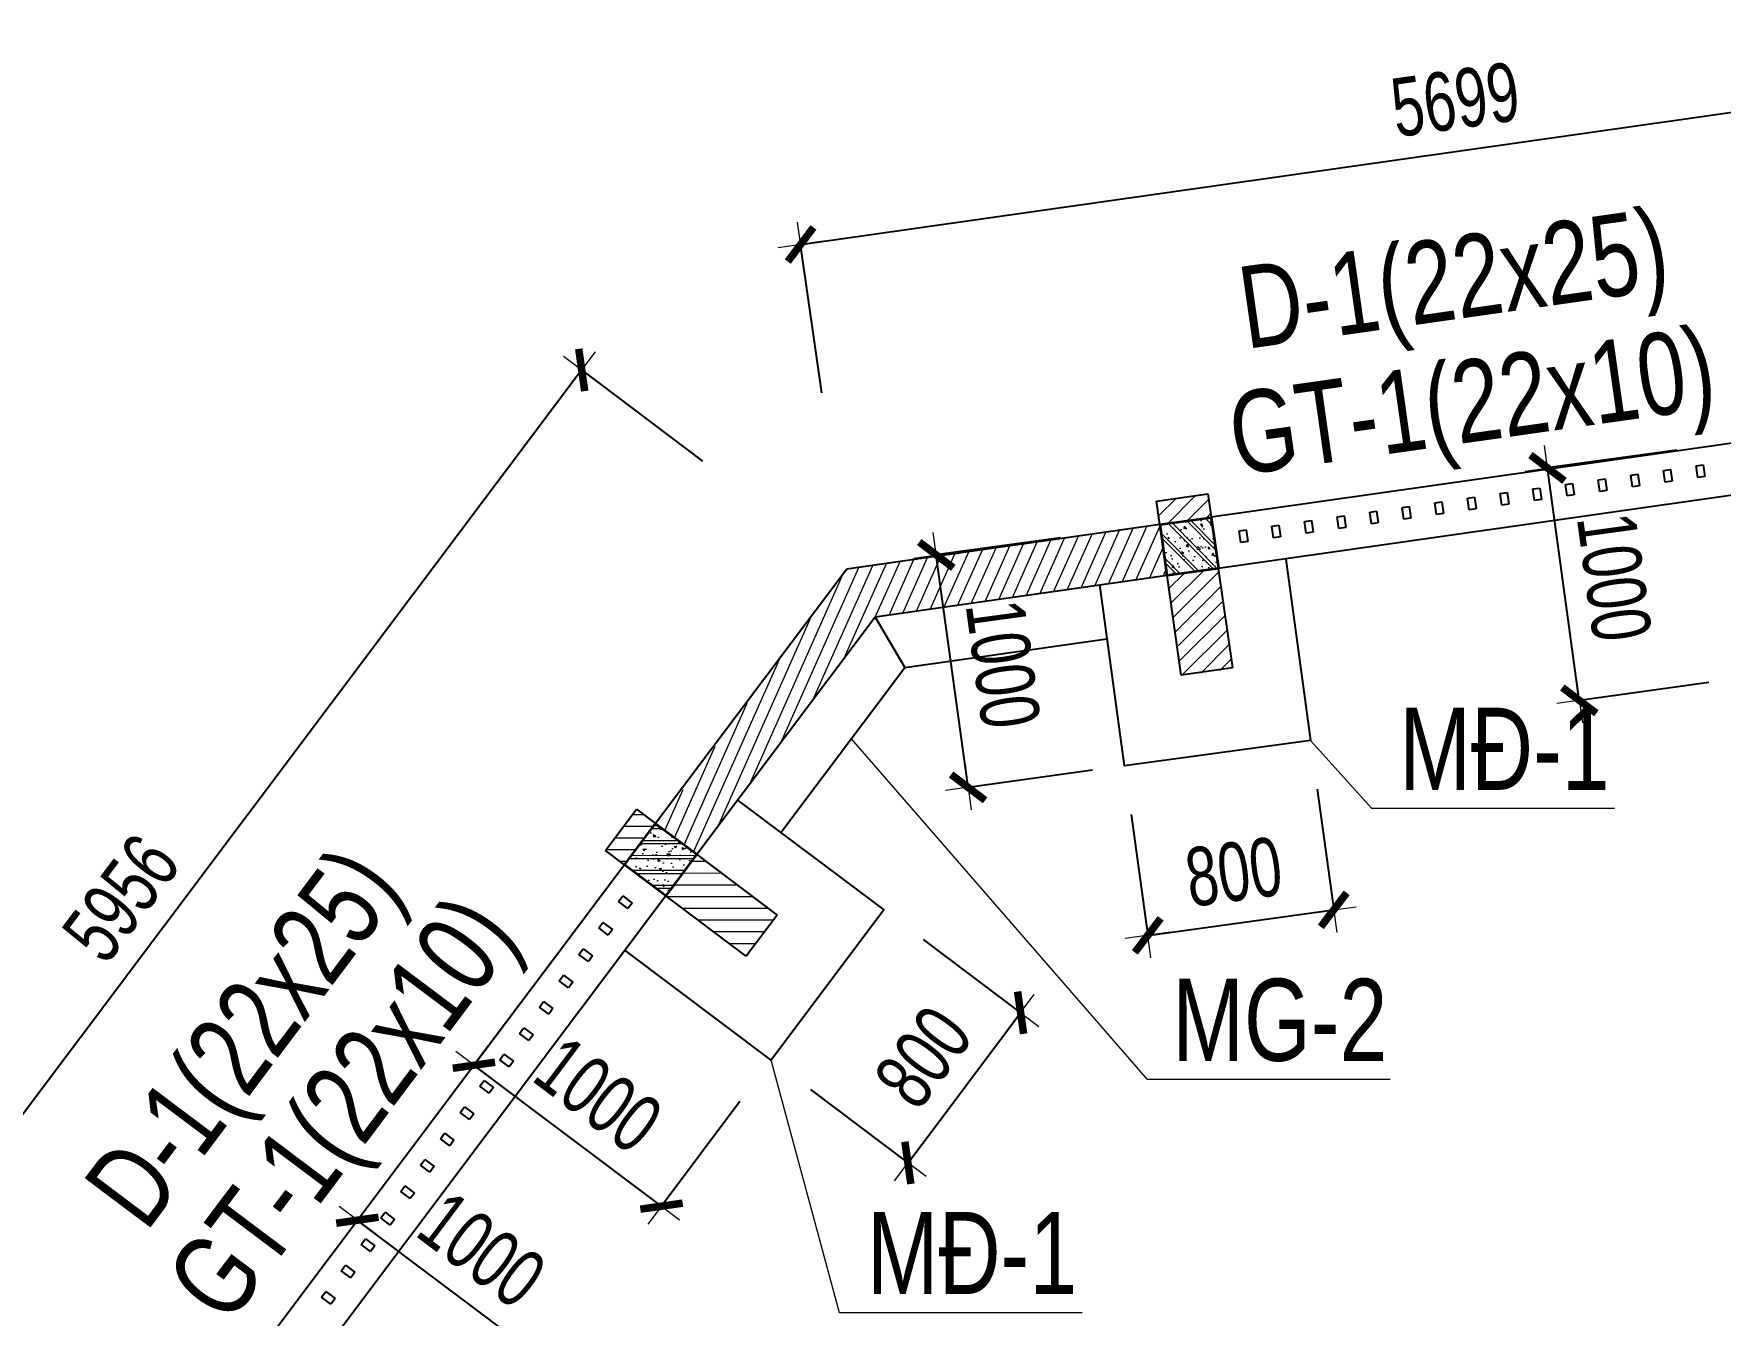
# Model space of a CAD drawing. Header units: millimetres. Extents: x 1360663 to 1465788, y -143522 to -69272.
# Drawn here: x 1368202 to 1375389, y -120745 to -115284 of the extents above; entities that cross this region are included whole.
import ezdxf
from ezdxf.enums import TextEntityAlignment as Align

# ---------------------------------------------------------------- set-up
doc = ezdxf.new("R2010")
doc.units = ezdxf.units.MM
doc.header["$MEASUREMENT"] = 0
doc.header["$PDMODE"] = 3
for name, color, linetype, lineweight in [('CDC_02.DIM', 1, 'Continuous', 18), ('CDC_03.BORDER', 3, 'Continuous', 25), ('CDC_07.TEXTCOL', 3, 'Continuous', 18), ('CDC_09.COLUMN', 4, 'Continuous', 35), ('CDC_10.HATCH', 251, 'Continuous', 9), ('CDC_11.NOTE', 8, 'Continuous', 18)]:
    doc.layers.add(name, color=color, linetype=linetype, lineweight=lineweight)
doc.styles.add('1', font='arial.ttf', dxfattribs={"width": 0.7})
doc.styles.add('MIDTEXT', font='arial.ttf', dxfattribs={"width": 0.75, "height": 350})
doc.dimstyles.new('X1', dxfattribs={"dimtxt": 250, "dimasz": 0.8, "dimexe": 0, "dimexo": 0, "dimgap": 90, "dimtad": 1, "dimdec": 0, "dimzin": 13, "dimdsep": 46, "dimtxsty": '1', "dimblk1": 'CHEO', "dimblk2": 'CHEO', "dimsah": 1, "dimcen": 0, "dimclrd": 256, "dimclre": 256, "dimclrt": 3, "dimadec": 0, "dimazin": 0, "dimtfac": 1, "dimtdec": 0, "dimtix": 1, "dimtmove": 2, "dimatfit": 3, "dimldrblk": 'CHEO', "dimfxl": 1, "dimtolj": 1, "dimtzin": 13, "dimarcsym": 0})

# ---------------------------------------------------------------- blocks, each defined once
blk = doc.blocks.new('CHEO')
at = {"layer": 'CDC_02.DIM', "color": 2, "const_width": 40}
blk.add_lwpolyline([(80.5, 80.4), (-80.4, -80.5)], dxfattribs=at)
at = {"layer": 'CDC_02.DIM'}
for points in [[(0, 121), (0, -121)], [(-121, 0), (121, 0)]]:
    blk.add_lwpolyline(points, dxfattribs=at)
blk = doc.blocks.new('*D12')
at = {"layer": 'CDC_02.DIM', "lineweight": -2, "transparency": 16777216}
for p, q in [((1370536.3, -116717.3), (1366960.1, -121478.3)), ((1371053.6, -117104.8), (1370536.8, -116716.7)), ((1367476.4, -121867.1), (1366959.6, -121479))]:
    blk.add_line(p, q, dxfattribs=at)
at = {"layer": 'Defpoints', "color": 0, "transparency": 16777216}
for p in [(1371053.6, -117104.8), (1366959.6, -121479), (1367476.4, -121867.1)]:
    blk.add_point(p, dxfattribs=at)
at = {"layer": 'CDC_02.DIM', "lineweight": -2, "transparency": 16777216, "xscale": 0.8, "yscale": 0.8, "zscale": 0.8}
for p, rotation in [((1370536.8, -116716.7), 53.08799247696555), ((1366959.6, -121479), 233.0879924769656)]:
    blk.add_blockref('CHEO', p, dxfattribs=dict(at, rotation=rotation))
at = {"layer": 'CDC_02.DIM', "color": 3, "transparency": 16777216, "insert": (1368574.2, -118967.1), "char_height": 250, "attachment_point": 5, "rotation": 53.08799, "style": '1'}
blk.add_mtext('\\A1;5956', dxfattribs=at)
blk = doc.blocks.new('*D13')
at = {"layer": 'CDC_02.DIM', "lineweight": -2, "transparency": 16777216}
for p, q in [((1371470.4, -116182), (1377110.7, -115380)), ((1377201.4, -116011.9), (1377111.5, -115379.8)), ((1371559.5, -116814.2), (1371469.7, -116182.1))]:
    blk.add_line(p, q, dxfattribs=at)
at = {"layer": 'Defpoints', "color": 0, "transparency": 16777216}
for p in [(1377111.5, -115379.8), (1377201.4, -116011.9), (1371559.5, -116814.2)]:
    blk.add_point(p, dxfattribs=at)
at = {"layer": 'CDC_02.DIM', "lineweight": -2, "transparency": 16777216, "xscale": 0.8, "yscale": 0.8, "zscale": 0.8}
for p, rotation in [((1377111.5, -115379.8), 8.093352659552492), ((1371469.7, -116182.1), 188.0933526595525)]:
    blk.add_blockref('CHEO', p, dxfattribs=dict(at, rotation=rotation))
at = {"layer": 'CDC_02.DIM', "color": 3, "transparency": 16777216, "insert": (1374259.9, -115565.5), "char_height": 250, "attachment_point": 5, "rotation": 8.09335, "style": '1'}
blk.add_mtext('\\A1;5699', dxfattribs=at)
blk = doc.blocks.new('*D57')
at = {"layer": 'CDC_02.DIM', "lineweight": -2, "transparency": 16777216}
for p, q in [((1375204.2, -117058.6), (1374652.6, -117134.2)), ((1374788.2, -118123.7), (1374652.7, -117135)), ((1375340, -118048.9), (1374788.3, -118124.5))]:
    blk.add_line(p, q, dxfattribs=at)
at = {"layer": 'Defpoints', "color": 0, "transparency": 16777216}
for p in [(1375204.2, -117058.6), (1374652.6, -117134.2), (1375340, -118048.9)]:
    blk.add_point(p, dxfattribs=at)
at = {"layer": 'CDC_02.DIM', "lineweight": -2, "transparency": 16777216, "xscale": 0.8, "yscale": 0.8, "zscale": 0.8}
for p, rotation in [((1374652.6, -117134.2), 97.80500630449585), ((1374788.3, -118124.5), 277.8050063044959)]:
    blk.add_blockref('CHEO', p, dxfattribs=dict(at, rotation=rotation))
at = {"layer": 'CDC_02.DIM', "color": 3, "transparency": 16777216, "insert": (1374936.1, -117599.8), "char_height": 250, "attachment_point": 5, "rotation": 277.80501, "style": '1'}
blk.add_mtext('\\A1;1000', dxfattribs=at)
blk = doc.blocks.new('*D58')
at = {"layer": 'CDC_02.DIM', "lineweight": -2, "transparency": 16777216}
for p, q in [((1373671, -118502.9), (1373741.5, -119017.2)), ((1372878.6, -118611.5), (1372949.1, -119125.9)), ((1372949.9, -119125.8), (1373740.7, -119017.4))]:
    blk.add_line(p, q, dxfattribs=at)
at = {"layer": 'Defpoints', "color": 0, "transparency": 16777216}
for p in [(1373671, -118502.9), (1372878.6, -118611.5), (1373741.5, -119017.2)]:
    blk.add_point(p, dxfattribs=at)
at = {"layer": 'CDC_02.DIM', "lineweight": -2, "transparency": 16777216, "xscale": 0.8, "yscale": 0.8, "zscale": 0.8}
for p, rotation in [((1373741.5, -119017.2), 7.805006307968171), ((1372949.1, -119125.9), 187.8050063079682)]:
    blk.add_blockref('CHEO', p, dxfattribs=dict(at, rotation=rotation))
at = {"layer": 'CDC_02.DIM', "color": 3, "transparency": 16777216, "insert": (1373315.8, -118855.9), "char_height": 250, "attachment_point": 5, "rotation": 7.80501, "style": '1'}
blk.add_mtext('\\A1;800', dxfattribs=at)
blk = doc.blocks.new('*D59')
at = {"layer": 'CDC_02.DIM', "lineweight": -2, "transparency": 16777216}
for p, q in [((1372577.7, -117432.3), (1372047.7, -117504.9)), ((1372183.4, -118494.5), (1372047.8, -117505.7)), ((1372713.4, -118422.6), (1372183.5, -118495.2))]:
    blk.add_line(p, q, dxfattribs=at)
at = {"layer": 'Defpoints', "color": 0, "transparency": 16777216}
for p in [(1372577.7, -117432.3), (1372047.7, -117504.9), (1372713.4, -118422.6)]:
    blk.add_point(p, dxfattribs=at)
at = {"layer": 'CDC_02.DIM', "lineweight": -2, "transparency": 16777216, "xscale": 0.8, "yscale": 0.8, "zscale": 0.8}
for p, rotation in [((1372047.7, -117504.9), 97.80500630461745), ((1372183.5, -118495.2), 277.8050063046175)]:
    blk.add_blockref('CHEO', p, dxfattribs=dict(at, rotation=rotation))
at = {"layer": 'CDC_02.DIM', "color": 3, "transparency": 16777216, "insert": (1372331.2, -117970.5), "char_height": 250, "attachment_point": 5, "rotation": 277.80501, "style": '1'}
blk.add_mtext('\\A1;1000', dxfattribs=at)
blk = doc.blocks.new('*D60')
at = {"layer": 'CDC_02.DIM', "lineweight": -2, "transparency": 16777216}
for p, q in [((1371992, -119143.6), (1372407.2, -119455.4)), ((1371927.4, -120094.5), (1372406.8, -119456)), ((1371511.7, -119783.3), (1371926.9, -120095.1))]:
    blk.add_line(p, q, dxfattribs=at)
at = {"layer": 'Defpoints', "color": 0, "transparency": 16777216}
for p in [(1371992, -119143.6), (1372407.2, -119455.4), (1371511.7, -119783.3)]:
    blk.add_point(p, dxfattribs=at)
at = {"layer": 'CDC_02.DIM', "lineweight": -2, "transparency": 16777216, "xscale": 0.8, "yscale": 0.8, "zscale": 0.8}
for p, rotation in [((1372407.2, -119455.4), 53.0978078844115), ((1371926.9, -120095.1), 233.0978078844115)]:
    blk.add_blockref('CHEO', p, dxfattribs=dict(at, rotation=rotation))
at = {"layer": 'CDC_02.DIM', "color": 3, "transparency": 16777216, "insert": (1371993, -119644.6), "char_height": 250, "attachment_point": 5, "rotation": 53.09781, "style": '1'}
blk.add_mtext('\\A1;800', dxfattribs=at)
blk = doc.blocks.new('*D61')
at = {"layer": 'CDC_02.DIM', "lineweight": -2, "transparency": 16777216}
for p, q in [((1370411.7, -119234), (1370077.4, -119679.4)), ((1370876.2, -120279.2), (1370078, -119679.8)), ((1371211.2, -119834.3), (1370876.8, -120279.7))]:
    blk.add_line(p, q, dxfattribs=at)
at = {"layer": 'Defpoints', "color": 0, "transparency": 16777216}
for p in [(1370411.7, -119234), (1370077.4, -119679.4), (1371211.2, -119834.3)]:
    blk.add_point(p, dxfattribs=at)
at = {"layer": 'CDC_02.DIM', "lineweight": -2, "transparency": 16777216, "xscale": 0.8, "yscale": 0.8, "zscale": 0.8}
for p, rotation in [((1370077.4, -119679.4), 143.0978078808475), ((1370876.8, -120279.7), 323.0978078808475)]:
    blk.add_blockref('CHEO', p, dxfattribs=dict(at, rotation=rotation))
at = {"layer": 'CDC_02.DIM', "color": 3, "transparency": 16777216, "insert": (1370607.8, -119805.5), "char_height": 250, "attachment_point": 5, "rotation": 323.09781, "style": '1'}
blk.add_mtext('\\A1;1000', dxfattribs=at)
blk = doc.blocks.new('*D62')
at = {"layer": 'CDC_02.DIM', "lineweight": -2, "transparency": 16777216}
for p, q in [((1369340.3, -120660.1), (1369580.9, -120339.7)), ((1370379.7, -120939.5), (1369581.5, -120340.2)), ((1370139.8, -121260.4), (1370380.3, -120940))]:
    blk.add_line(p, q, dxfattribs=at)
at = {"layer": 'Defpoints', "color": 0, "transparency": 16777216}
for p in [(1369580.9, -120339.7), (1369340.3, -120660.1), (1370139.8, -121260.4)]:
    blk.add_point(p, dxfattribs=at)
at = {"layer": 'CDC_02.DIM', "lineweight": -2, "transparency": 16777216, "xscale": 0.8, "yscale": 0.8, "zscale": 0.8}
for p, rotation in [((1369580.9, -120339.7), 143.0978078827643), ((1370380.3, -120940), 323.0978078827643)]:
    blk.add_blockref('CHEO', p, dxfattribs=dict(at, rotation=rotation))
at = {"layer": 'CDC_02.DIM', "color": 3, "transparency": 16777216, "insert": (1370111.3, -120465.8), "char_height": 250, "attachment_point": 5, "rotation": 323.09781, "style": '1'}
blk.add_mtext('\\A1;1000', dxfattribs=at)

msp = doc.modelspace()

# ---------------------------------------------------------------- hatches: boundary and pattern name
at = {"layer": 'CDC_10.HATCH'}
h = msp.add_hatch(dxfattribs=at)
h.set_pattern_fill('ANSI31', color=256, scale=400, style=0)
h.set_pattern_definition([(45, (-206327.186, -126955.05), (-35.355339, 35.355339), [])])
h.paths.add_polyline_path([(1373090.2, -118019.6), (1373308.1, -117989.7), (1373249.5, -117562), (1373031.8, -117592.9)])
h.paths.add_polyline_path([(1373219.9, -117345.2), (1373219.8, -117344.9), (1373219.7, -117344.1), (1373206.4, -117247), (1372988.5, -117276.8), (1373001.9, -117375)])
h = msp.add_hatch(dxfattribs=at)
h.set_pattern_fill('BT-01', color=256, scale=14.997227, angle=-90.28027, style=0, pattern_type=2)
h.set_pattern_definition([(319.71973, (1380176.1, -82911.89), (-9.93716, -107.52182), [11.24792, -123.72713]), (264.71973, (1380176.1, -82911.89), (112.9084, 20.2568), [8.99834, -98.9817]), (10.17113, (1380175.27, -82920.85), (102.97118, -87.2651), [9.55926, -105.15188]), (315.90393, (1380206.1, -82912.03), (-25.6059, -159.93323), [16.8719, -185.5907]), (6.35533, (1380203.96, -82925.36), (145.40324, -140.88644), [14.3389, -157.7278]), (260.9039, (1380206.1, -82912.03), (145.40335, -140.8863), [13.4975, -148.47255]), (290.71973, (1380198.52, -82926.995), (-60.81885, -89.22307), [11.24792, -123.72713]), (235.71973, (1380198.52, -82927), (108.5726, -37.0221), [8.99834, -98.9817]), (341.17113, (1380193.46, -82934.43), (47.75365, -126.2452), [9.55926, -105.15188]), (307.21973, (1380176.1, -82911.89), (49.91533, -2.067836), [0, -97.78192, 0, -100.48142, 0, -99.35663]), (277.21973, (1380176.1, -82911.89), (58.95712, -39.74201), [0, -57.28941, 0, -95.53234, 0, -37.868]), (237.21973, (1380176.265, -82878.445), (-3.774186, -80.04106), [0, -37.49307, 0, -116.97837, 0, -155.2213]), (227.21973, (1380176.34, -82863.45), (14.58496, -87.53415), [0, -48.74099, 0, -77.68564, 0, -110.22962]), (314.71973, (1380176.1, -82911.89), (45.28965, 44.84872), []), (314.71973, (1380194.473, -82911.98), (45.28965, 44.84872), [])])
h.paths.add_polyline_path([(1373031.8, -117592.9), (1373249.5, -117562), (1373219.9, -117345.2), (1373001.9, -117375)])
h = msp.add_hatch(dxfattribs=at)
h.set_pattern_fill('ANSI31', color=256, scale=400, angle=21.00052, style=0)
h.set_pattern_definition([(66.0005206, (-206327.186, -126955.05), (-45.6774577, 20.3364171), [])])
h.paths.add_polyline_path([(1373000.8, -117375.3), (1371666.3, -117565.1), (1370857.3, -118653.9), (1371027.5, -118781.9), (1371787.5, -117770.1), (1373031.8, -117592.9)])
h = msp.add_hatch(dxfattribs=at)
h.set_pattern_fill('ANSI31', color=256, scale=400, angle=-44.98747, style=0)
h.set_pattern_definition([(0.0125278, (-206327.186, -126955.05), (-0.0109325, 49.9999988), [])])
h.paths.add_polyline_path([(1371239.8, -119216.4), (1371371.9, -119040.5), (1371026.6, -118781.2), (1370895.4, -118957.8)])
h.paths.add_polyline_path([(1370851.6, -118649.7), (1370851.4, -118649.6), (1370850.8, -118649.1), (1370772.4, -118590.2), (1370640.2, -118766.1), (1370719.5, -118825.6)])
h = msp.add_hatch(dxfattribs=at)
h.set_pattern_fill('BT-01', color=256, scale=15, angle=-44.98747, style=0, pattern_type=2)
h.set_pattern_definition([(5.01253, (1351269.47, -89477.19), (69.43915, -82.71762), [11.25, -123.75]), (310.01253, (1351269.47, -89477.19), (65.04456, 94.51305), [9, -99]), (55.46393, (1351275.26, -89484.08), (134.48372, 11.79533), [9.56103, -105.17132]), (1.19673, (1351290.68, -89455.97), (95.67065, -130.73303), [16.875, -185.625]), (51.64813, (1351298.65, -89466.87), (202.4558, 4.2291), [14.34154, -157.75695]), (306.19673, (1351290.68, -89455.97), (202.4558, 4.2293), [13.5, -148.5]), (336.01253, (1351295.99, -89471.88), (20.63055, -106.01123), [11.25, -123.75]), (281.01253, (1351295.99, -89471.88), (102.7101, 51.12875), [9, -99]), (26.46393, (1351297.71, -89480.72), (123.3406, -54.88258), [9.56103, -105.17132]), (352.51253, (1351269.472, -89477.19), (36.591033, 34.02698), [0, -97.8, 0, -100.5, 0, -99.375]), (322.51253, (1351269.47, -89477.19), (69.73337, 13.94619), [0, -57.3, 0, -95.55, 0, -37.875]), (282.51253, (1351245.814, -89453.543), (54.241016, -59.000867), [0, -37.5, 0, -117, 0, -155.25]), (272.51253, (1351235.205, -89442.94), (72.48517, -51.22265), [0, -48.75, 0, -77.7, 0, -110.25]), (0.01253, (1351269.47, -89477.19), (-0.01394, 63.75), []), (0.01253, (1351282.46, -89464.195), (-0.01394, 63.75), [])])
h.paths.add_polyline_path([(1370895.4, -118957.8), (1371026.6, -118781.2), (1370851.6, -118649.7), (1370719.5, -118825.6)])

# ---------------------------------------------------------------- linework, layer by layer
at = {"layer": 'CDC_03.BORDER'}
for p, q in [((1375709.8, -116990.1), (1373218.6, -117344.4)), ((1375146.7, -117144.8), (1375176.4, -117140.6)), ((1375153.8, -117194.3), (1375146.7, -117144.8)), ((1375176.4, -117140.6), (1375183.5, -117190.1)), ((1375285.8, -117125), (1375315.5, -117120.8)), ((1375292.9, -117174.5), (1375285.8, -117125)), ((1375315.5, -117120.8), (1375322.6, -117170.3)), ((1375740.7, -117207.9), (1373249.6, -117562.2)), ((1374590.3, -117223.9), (1374620, -117219.7)), ((1374597.4, -117273.4), (1374590.3, -117223.9)), ((1374620, -117219.7), (1374627.1, -117269.2)), ((1374729.4, -117204.1), (1374759.1, -117199.9)), ((1374736.5, -117253.6), (1374729.4, -117204.1)), ((1374759.1, -117199.9), (1374766.2, -117249.4)), ((1374868.5, -117184.3), (1374898.2, -117180.1)), ((1374875.6, -117233.9), (1374868.5, -117184.3)), ((1374898.2, -117180.1), (1374905.3, -117229.6)), ((1375007.6, -117164.6), (1375037.3, -117160.4)), ((1375014.7, -117214.1), (1375007.6, -117164.6)), ((1375044.4, -117209.9), (1375014.7, -117214.1)), ((1375037.3, -117160.4), (1375044.4, -117209.9)), ((1375183.5, -117190.1), (1375153.8, -117194.3)), ((1375322.6, -117170.3), (1375292.9, -117174.5)), ((1372986.6, -117275.1), (1373204.4, -117244.1)), ((1373000.8, -117375.3), (1372986.6, -117275.1)), ((1373204.4, -117244.1), (1373218.6, -117344.4)), ((1374173, -117283.2), (1374202.7, -117279)), ((1374180.1, -117332.7), (1374173, -117283.2)), ((1374202.7, -117279), (1374209.8, -117328.5)), ((1374312.1, -117263.4), (1374341.8, -117259.2)), ((1374319.2, -117312.9), (1374312.1, -117263.4)), ((1374341.8, -117259.2), (1374348.9, -117308.7)), ((1374451.2, -117243.7), (1374480.9, -117239.4)), ((1374458.3, -117293.2), (1374451.2, -117243.7)), ((1374488, -117288.9), (1374458.3, -117293.2)), ((1374480.9, -117239.4), (1374488, -117288.9)), ((1374627.1, -117269.2), (1374597.4, -117273.4)), ((1374766.2, -117249.4), (1374736.5, -117253.6)), ((1374905.3, -117229.6), (1374875.6, -117233.9)), ((1373218.6, -117344.4), (1373249.6, -117562.2)), ((1373616.6, -117362.3), (1373646.3, -117358)), ((1373623.7, -117411.8), (1373616.6, -117362.3)), ((1373646.3, -117358), (1373653.4, -117407.5)), ((1373755.7, -117342.5), (1373785.4, -117338.3)), ((1373762.8, -117392), (1373755.7, -117342.5)), ((1373785.4, -117338.3), (1373792.5, -117387.8)), ((1373894.8, -117322.7), (1373924.5, -117318.5)), ((1373901.9, -117372.2), (1373894.8, -117322.7)), ((1373931.6, -117368), (1373901.9, -117372.2)), ((1373924.5, -117318.5), (1373931.6, -117368)), ((1374033.9, -117303), (1374063.6, -117298.7)), ((1374041, -117352.5), (1374033.9, -117303)), ((1374070.7, -117348.2), (1374041, -117352.5)), ((1374063.6, -117298.7), (1374070.7, -117348.2)), ((1374209.8, -117328.5), (1374180.1, -117332.7)), ((1374348.9, -117308.7), (1374319.2, -117312.9)), ((1373000.8, -117375.3), (1371666.3, -117565.1)), ((1373031.8, -117593.2), (1373000.8, -117375.3)), ((1373338.4, -117401.8), (1373368.1, -117397.6)), ((1373345.5, -117451.3), (1373338.4, -117401.8)), ((1373368.1, -117397.6), (1373375.2, -117447.1)), ((1373477.5, -117382), (1373507.2, -117377.8)), ((1373484.6, -117431.5), (1373477.5, -117382)), ((1373514.3, -117427.3), (1373484.6, -117431.5)), ((1373507.2, -117377.8), (1373514.3, -117427.3)), ((1373653.4, -117407.5), (1373623.7, -117411.8)), ((1373792.5, -117387.8), (1373762.8, -117392)), ((1373375.2, -117447.1), (1373345.5, -117451.3)), ((1371666.3, -117565.1), (1370851.6, -118649.7)), ((1373249.6, -117562.2), (1373309.9, -117986.5)), ((1373031.8, -117593.2), (1371787.5, -117770.1)), ((1373092.1, -118017.4), (1373031.8, -117593.2)), ((1371787.5, -117770.1), (1371027.5, -118781.9)), ((1373309.9, -117986.5), (1373092.1, -118017.4)), ((1370638.3, -118764.6), (1370770.4, -118588.7)), ((1370770.4, -118588.7), (1370851.6, -118649.7)), ((1370851.6, -118649.7), (1371027.5, -118781.9)), ((1370719.5, -118825.6), (1370638.3, -118764.6)), ((1371027.5, -118781.9), (1371370, -119039.1)), ((1370719.5, -118825.6), (1369049.8, -121048.4)), ((1370895.4, -118957.8), (1370719.5, -118825.6)), ((1370895.4, -118957.8), (1369225.8, -121180.5)), ((1370693.8, -118982.1), (1370711.8, -118958.1)), ((1370733.8, -119012.1), (1370693.8, -118982.1)), ((1370711.8, -118958.1), (1370751.8, -118988.1)), ((1370751.8, -118988.1), (1370733.8, -119012.1)), ((1371237.8, -119215), (1370895.4, -118957.8)), ((1370609.4, -119094.4), (1370627.4, -119070.4)), ((1370627.4, -119070.4), (1370667.4, -119100.4)), ((1371370, -119039.1), (1371237.8, -119215)), ((1370649.4, -119124.4), (1370609.4, -119094.4)), ((1370667.4, -119100.4), (1370649.4, -119124.4)), ((1370525, -119206.7), (1370543, -119182.7)), ((1370565, -119236.8), (1370525, -119206.7)), ((1370543, -119182.7), (1370583, -119212.8)), ((1370583, -119212.8), (1370565, -119236.8)), ((1370440.6, -119319.1), (1370458.6, -119295.1)), ((1370458.6, -119295.1), (1370498.6, -119325.1)), ((1370480.6, -119349.1), (1370440.6, -119319.1)), ((1370498.6, -119325.1), (1370480.6, -119349.1)), ((1370356.2, -119431.4), (1370374.3, -119407.4)), ((1370396.2, -119461.4), (1370356.2, -119431.4)), ((1370374.3, -119407.4), (1370414.2, -119437.4)), ((1370414.2, -119437.4), (1370396.2, -119461.4)), ((1370271.8, -119543.7), (1370289.9, -119519.7)), ((1370289.9, -119519.7), (1370329.8, -119549.8)), ((1370311.8, -119573.8), (1370271.8, -119543.7)), ((1370329.8, -119549.8), (1370311.8, -119573.8)), ((1370187.5, -119656.1), (1370205.5, -119632.1)), ((1370227.4, -119686.1), (1370187.5, -119656.1)), ((1370205.5, -119632.1), (1370245.4, -119662.1)), ((1370245.4, -119662.1), (1370227.4, -119686.1)), ((1370103.1, -119768.4), (1370121.1, -119744.4)), ((1370143, -119798.4), (1370103.1, -119768.4)), ((1370121.1, -119744.4), (1370161.1, -119774.4)), ((1370161.1, -119774.4), (1370143, -119798.4)), ((1370018.7, -119880.7), (1370036.7, -119856.7)), ((1370058.6, -119910.7), (1370018.7, -119880.7)), ((1370036.7, -119856.7), (1370076.7, -119886.8)), ((1370076.7, -119886.8), (1370058.6, -119910.7)), ((1369934.3, -119993), (1369952.3, -119969.1)), ((1369974.3, -120023.1), (1369934.3, -119993)), ((1369952.3, -119969.1), (1369992.3, -119999.1)), ((1369992.3, -119999.1), (1369974.3, -120023.1)), ((1369849.9, -120105.4), (1369867.9, -120081.4)), ((1369867.9, -120081.4), (1369907.9, -120111.4)), ((1369889.9, -120135.4), (1369849.9, -120105.4)), ((1369907.9, -120111.4), (1369889.9, -120135.4)), ((1369765.5, -120217.7), (1369783.5, -120193.7)), ((1369805.5, -120247.7), (1369765.5, -120217.7)), ((1369783.5, -120193.7), (1369823.5, -120223.7)), ((1369823.5, -120223.7), (1369805.5, -120247.7)), ((1369681.1, -120330), (1369699.1, -120306)), ((1369699.1, -120306), (1369739.1, -120336.1)), ((1369721.1, -120360.1), (1369681.1, -120330)), ((1369739.1, -120336.1), (1369721.1, -120360.1)), ((1369596.7, -120442.4), (1369614.7, -120418.4)), ((1369636.7, -120472.4), (1369596.7, -120442.4)), ((1369614.7, -120418.4), (1369654.7, -120448.4)), ((1369654.7, -120448.4), (1369636.7, -120472.4)), ((1369512.3, -120554.7), (1369530.3, -120530.7)), ((1369530.3, -120530.7), (1369570.3, -120560.7)), ((1369552.3, -120584.7), (1369512.3, -120554.7)), ((1369570.3, -120560.7), (1369552.3, -120584.7)), ((1369427.9, -120667), (1369445.9, -120643)), ((1369467.9, -120697.1), (1369427.9, -120667)), ((1369445.9, -120643), (1369485.9, -120673.1)), ((1369485.9, -120673.1), (1369467.9, -120697.1))]:
    msp.add_line(p, q, dxfattribs=at)
at = {"layer": 'CDC_03.BORDER', "flags": 128}
for points in [[(1373536.8, -117522.6), (1373642.6, -118295.2), (1372850.1, -118403.9), (1372744.4, -117631.2)], [(1371787.5, -117770.1), (1371914.2, -117984.4)], [(1371385.6, -118688.1), (1371914.2, -117984.4), (1372775.2, -117862)], [(1371200.7, -118549.3), (1371824.4, -119017.7), (1371344, -119657.5), (1370720.4, -119189)]]:
    msp.add_lwpolyline(points, dxfattribs=at)
at = {"layer": 'CDC_09.COLUMN', "flags": 128}
for points in [[(1373249.6, -117562), (1373031.8, -117592.9), (1373001.9, -117375), (1373219.9, -117345.2), (1373250.7, -117561.8)], [(1371026.6, -118781.1), (1370895.4, -118957.8), (1370719.5, -118825.6), (1370851.6, -118649.7), (1371027.3, -118780.3)]]:
    msp.add_lwpolyline(points, dxfattribs=at)
at = {"layer": 'CDC_10.HATCH', "flags": 128}
msp.add_lwpolyline([(1370851.6, -118649.7), (1371666.3, -117565.1), (1373000.8, -117375.3)], dxfattribs=at)
at = {"layer": 'CDC_11.NOTE', "linetype": 'Continuous'}
for points in [[(1373981.7, -119740.5), (1372947.4, -119740.5), (1371686.2, -118287.9)], [(1374938.5, -118585.7), (1373904.2, -118585.7), (1373642.6, -118295.2)], [(1372669.8, -120733.9), (1371635.5, -120733.9), (1371344, -119657.5)]]:
    msp.add_lwpolyline(points, dxfattribs=at)

# ---------------------------------------------------------------- texts
at = {"layer": 'CDC_07.TEXTCOL', "linetype": 'Continuous', "style": 'MIDTEXT', "width": 0.75}
for s, rotation, p in [('D-1(22x25)', 8.09335, (1374258.3, -116368)), ('GT-1(22x10)', 8.09335, (1374336.2, -116890.7)), ('MĐ-1', 360, (1374468.8, -118330.8)), ('D-1(22x25)', 53.08799, (1369126.3, -119582.5)), ('GT-1(22x10)', 53.08799, (1369547.8, -119885)), ('MG-2', 360, (1373512, -119485.6)), ('MĐ-1', 360, (1372200.1, -120478.9))]:
    msp.add_text(s, height=350, rotation=rotation, dxfattribs=at).set_placement(p, align=Align.MIDDLE)

# ---------------------------------------------------------------- dimensions: what is measured, and where the dimension line sits
at = {"layer": 'CDC_02.DIM'}
for p1, p2, distance, picture, middle in [((1371559.5, -116814.2), (1377201.4, -116011.9), 638.4, '*D13', (1374259.9, -115565.5)), ((1371053.6, -117104.8), (1367476.4, -121867.1), -646.3, '*D12', (1368574.2, -118967.1)), ((1375340, -118048.9), (1375204.2, -117058.6), 556.8, '*D57', (1374936.1, -117599.8)), ((1372713.4, -118422.6), (1372577.7, -117432.3), 534.9, '*D59', (1372331.2, -117970.5)), ((1372878.6, -118611.5), (1373671, -118502.9), -519.1, '*D58', (1373315.8, -118855.9)), ((1371511.7, -119783.3), (1371992, -119143.6), -519.2, '*D60', (1371993, -119644.6)), ((1371211.2, -119834.3), (1370411.7, -119234), 556.9, '*D61', (1370607.8, -119805.5)), ((1370139.8, -121260.4), (1369340.3, -120660.1), -400.6, '*D62', (1370111.3, -120465.8))]:
    dim = msp.add_aligned_dim(p1=p1, p2=p2, distance=distance, dimstyle='X1', dxfattribs=at)
    dim.commit()
    dim.dimension.update_dxf_attribs({"geometry": picture, "text_midpoint": middle})

doc.saveas('drawing.dxf')
